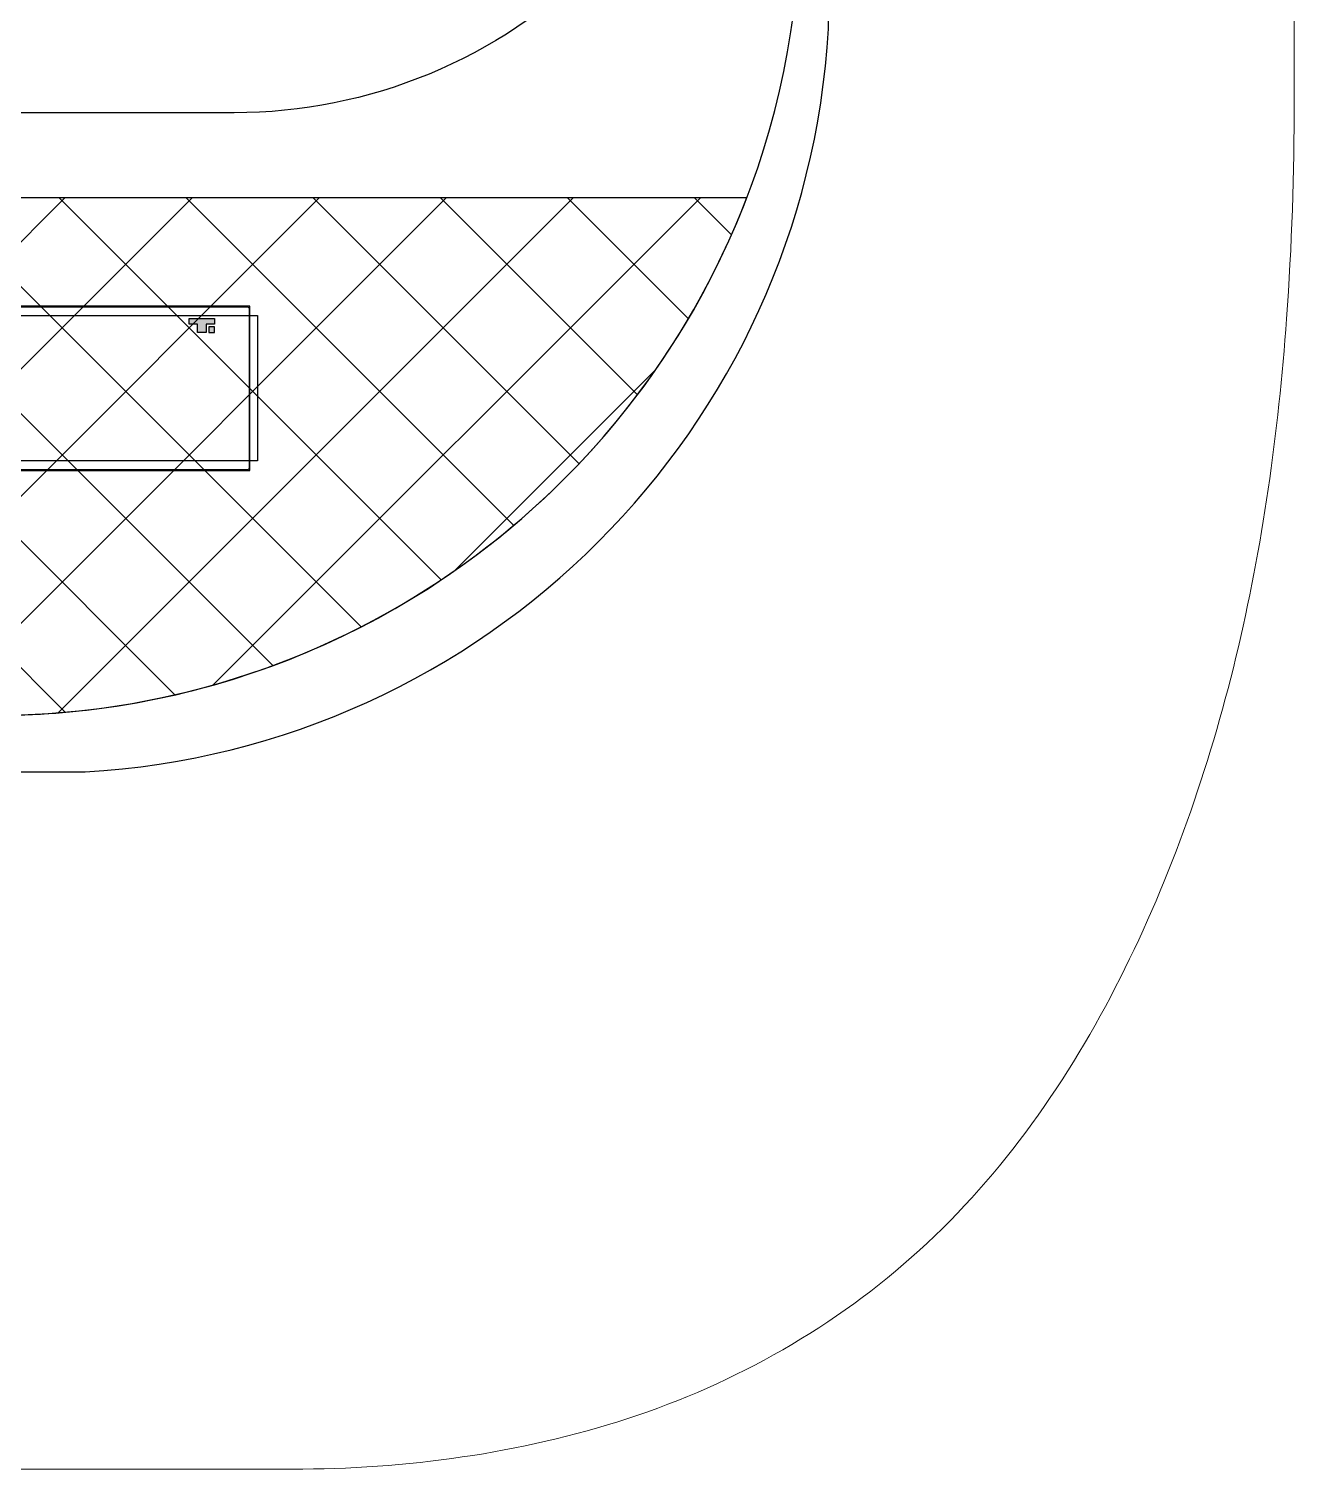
# Model space of a CAD drawing. Header units: inches. Extents: x 4290 to 4597, y -1782 to -1574.
# Drawn here: x 4389.57 to 4394.04, y -1676.26 to -1671.17 of the extents above; entities that cross this region are included whole.
import ezdxf

# ---------------------------------------------------------------- set-up
doc = ezdxf.new("R2010")
doc.units = ezdxf.units.IN
doc.header["$LTSCALE"] = 0.2
doc.header["$MEASUREMENT"] = 0
for name, color, linetype in [('5剖面线层', 2, 'Continuous'), ('B_M.drawing', 7, 'Continuous'), ('L127.drawing', 1, 'Continuous'), ('LAYOUT.drawing', 7, 'Continuous'), ('OUTLINE.drawing', 5, 'Continuous')]:
    doc.layers.add(name, color=color, linetype=linetype)
doc.layers.add('LENS', color=5, linetype='Continuous', lineweight=9)

# ---------------------------------------------------------------- blocks, each defined once
blk = doc.blocks.new('ic_GC')
at = {"layer": 'B_M.drawing'}
blk.add_lwpolyline([(-7.65, -0.29), (-7.65, 0.29), (7.65, 0.29), (7.65, 0.2855), (7.6455, 0.2855), (7.643, 0.288), (-7.643, 0.288), (-7.648, 0.283), (-7.648, -0.283), (-7.643, -0.288), (7.643, -0.288), (7.648, -0.283), (7.648, 0.283), (7.6455, 0.2855), (7.65, 0.2855), (7.65, -0.29), (-7.65, -0.29)], close=True, dxfattribs=at)
blk = doc.blocks.new('ic_mark_r')
at = {"layer": '5剖面线层'}
h = blk.add_hatch(color=3, dxfattribs=at)
h.dxf.hatch_style = 1
h.paths.add_polyline_path([(0.045, 0.02495), (0.045, 0.00505), (0.015, 0.00505), (0.015, -0.02495), (-0.015, -0.02495), (-0.015, 0.00505), (-0.045, 0.00505), (-0.045, 0.02495)])
h.paths.add_polyline_path([(0.025, -0.02495), (0.045, -0.02495), (0.045, -0.00495), (0.025, -0.00495)])
at = {"layer": 'OUTLINE.drawing'}
for points in [[(0.045, 0.02495), (0.045, 0.00505), (0.015, 0.00505), (0.015, -0.02495), (-0.015, -0.02495), (-0.015, 0.00505), (-0.045, 0.00505), (-0.045, 0.02495), (0.045, 0.02495)], [(0.025, -0.02495), (0.045, -0.02495), (0.045, -0.00495), (0.025, -0.00495), (0.025, -0.02495)]]:
    blk.add_lwpolyline(points, close=True, dxfattribs=at)
blk = doc.blocks.new('ic_89v3_spec_out_line')
at = {"layer": 'L127.drawing'}
blk.add_lwpolyline([(-7.6775, -0.2565), (7.6775, -0.2565), (7.6775, 0.2565), (-7.6775, 0.2565), (-7.6775, -0.2565)], close=True, dxfattribs=at)
blk.add_lwpolyline([(-7.6775, -0.2565), (7.6775, -0.2565), (7.6775, 0.2565), (-7.6775, 0.2565), (-7.6775, -0.2565)], close=True, dxfattribs=at)
blk.add_lwpolyline([(-7.6775, -0.2565), (7.6775, -0.2565), (7.6775, 0.2565), (-7.6775, 0.2565), (-7.6775, -0.2565)], close=True, dxfattribs=at)
blk = doc.blocks.new('ic_89v3_spec_pad_location')
blk.add_blockref('ic_89v3_spec_out_line', (0, 0))
blk = doc.blocks.new('ic_all')
at = {"xscale": -1}
for name, p in [('ic_89v3_spec_pad_location', (-0.71194, -0.08795)), ('ic_GC', (-0.71194, -0.08845))]:
    blk.add_blockref(name, p, dxfattribs=at)
blk.add_blockref('ic_mark_r', (6.76806, 0.1335))

msp = doc.modelspace()

# ---------------------------------------------------------------- hatches: boundary and pattern name
h = msp.add_hatch()
h.set_pattern_fill('ANSI37', color=256, scale=0.1, style=0)
h.set_pattern_definition([(45, (3053.4208, -2100.58467), (-0.2245064, 0.2245064), []), (135, (3053.4208, -2100.58467), (-0.2245064, -0.2245064), [])])
edge = h.paths.add_edge_path()
edge.add_line((4373.2908, -1671.7658), (4392.1025, -1671.7658))
edge.add_arc((4375.952, -1670.7458), 2.85, 200.971, 270)
edge.add_line((4375.952, -1673.5958), (4389.4412, -1673.5958))
edge.add_arc((4389.4412, -1670.7458), 2.85, 270, 339.029)

# ---------------------------------------------------------------- linework, layer by layer
at = {"color": 6}
msp.add_lwpolyline([(4376.152, -1637.8138), (4389.2412, -1637.8138, -0.414214), (4392.0912, -1640.6638), (4392.0912, -1669.6658, -0.414214), (4390.2912, -1671.4658), (4375.102, -1671.4658, -0.414214), (4373.302, -1669.6658), (4373.302, -1640.6638, -0.414214)], format="xyb", close=True, dxfattribs=at)
at = {"layer": 'LAYOUT.drawing'}
for p, q in [((4392.3912, -1671.1689), (4392.3912, -1640.1406)), ((4373.2908, -1671.7658), (4392.1025, -1671.7658)), ((4375.6289, -1673.7958), (4389.7644, -1673.7958))]:
    msp.add_line(p, q, dxfattribs=at)
at = {"layer": 'LAYOUT.drawing', "color": 4}
for end in [0, 339.029]:
    msp.add_arc((4389.4412, -1670.7458), 2.85, 270, end, dxfattribs=at)
at = {"layer": 'LAYOUT.drawing'}
msp.add_arc((4389.6028, -1671.0074), 2.7931, 273.3164, 356.6836, dxfattribs=at)
at = {"layer": 'LENS'}
for points in [[(4394.0367, -1671.4205), (4394.0367, -1638.4205)], [(4374.8967, -1676.2605), (4390.4966, -1676.2605)]]:
    msp.add_lwpolyline(points, dxfattribs=at)
msp.add_open_spline([(4390.4966, -1676.2605), (4390.8984, -1676.2602), (4391.3016, -1676.2056), (4392.0628, -1675.9572), (4392.4173, -1675.7557), (4393.0081, -1675.2174), (4393.2408, -1674.8836), (4393.6025, -1674.1656), (4393.736, -1673.7824), (4393.9255, -1672.9988), (4393.9803, -1672.5972), (4394.0285, -1671.9368), (4394.0366, -1671.6787), (4394.0367, -1671.4205)], degree=3, knots=[0, 0, 0, 0, 0.177372, 0.177372, 0.354743, 0.354743, 0.532115, 0.532115, 0.709486, 0.709486, 0.886858, 0.886858, 1, 1, 1, 1], dxfattribs=at)

# ---------------------------------------------------------------- block references
msp.add_blockref('ic_all', (4383.4086, -1672.3513))

doc.saveas('drawing.dxf')
